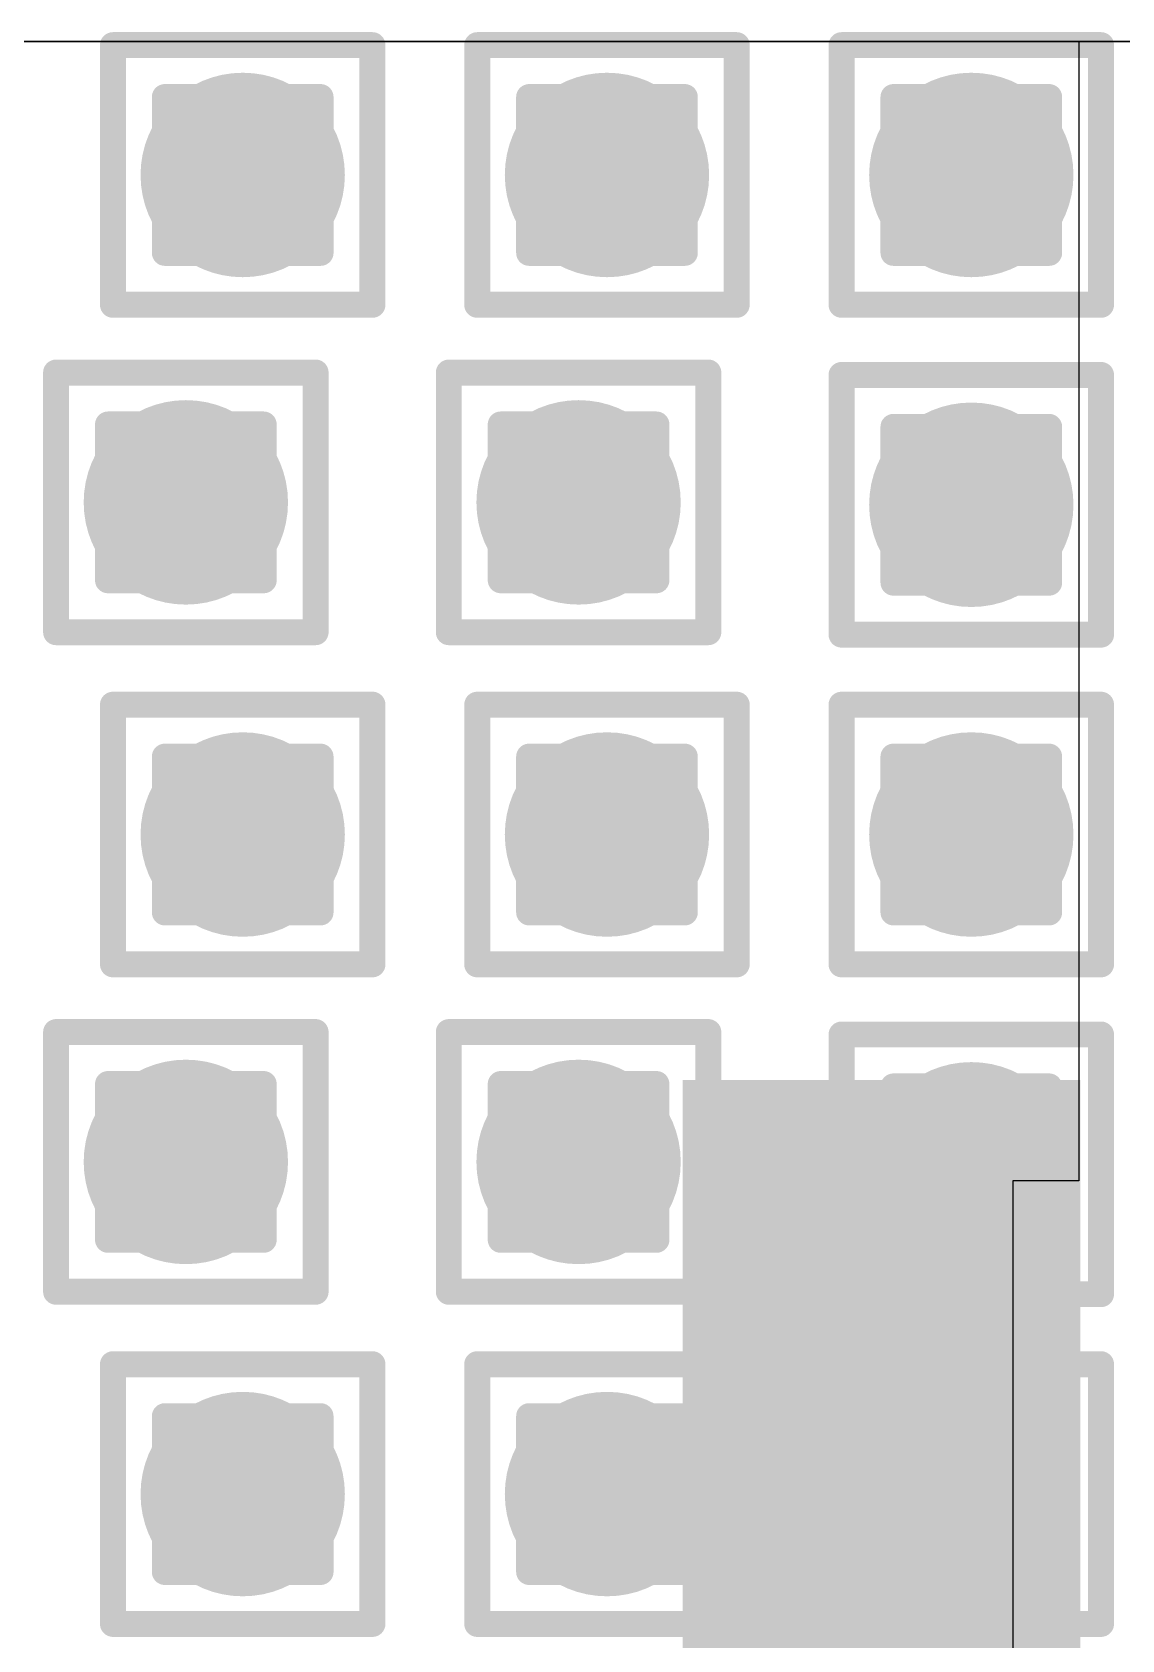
# Model space of a CAD drawing. Header units: inches. Extents: x -12 to 5357, y -8 to 5291.
# Drawn here: x 40.706 to 42.84, y 35.183 to 38.329 of the extents above; entities that cross this region are included whole.
import ezdxf

# ---------------------------------------------------------------- set-up
doc = ezdxf.new("R2010")
doc.units = ezdxf.units.IN
for name, color, linetype in [('Bottom Layer', 5, 'Continuous'), ('Drill Drawing', 1, 'Continuous'), ('Ground', 16, 'Continuous'), ('Multi-Layer', 9, 'Continuous'), ('Power', 76, 'Continuous'), ('Top Layer', 1, 'Continuous'), ('Via Holes', 16, 'Continuous')]:
    doc.layers.add(name, color=color, linetype=linetype)

msp = doc.modelspace()

# ---------------------------------------------------------------- hatches: boundary and pattern name
at = {"layer": 'Bottom Layer'}
h = msp.add_hatch(color=5, dxfattribs=at)
edge = h.paths.add_edge_path()
edge.add_arc((41.1187, 38.0492), 0.2, 0, 360)
h = msp.add_hatch(color=5, dxfattribs=at)
edge = h.paths.add_edge_path()
edge.add_arc((41.8318, 38.0492), 0.2, 0, 360)
h = msp.add_hatch(color=5, dxfattribs=at)
edge = h.paths.add_edge_path()
edge.add_arc((42.545, 38.0492), 0.2, 0, 360)
h = msp.add_hatch(color=5, dxfattribs=at)
edge = h.paths.add_edge_path()
edge.add_arc((41.0074, 37.4087), 0.2, 0, 360)
h = msp.add_hatch(color=5, dxfattribs=at)
edge = h.paths.add_edge_path()
edge.add_arc((41.7762, 37.4087), 0.2, 0, 360)
h = msp.add_hatch(color=5, dxfattribs=at)
edge = h.paths.add_edge_path()
edge.add_arc((42.545, 37.404), 0.2, 0, 360)
h = msp.add_hatch(color=5, dxfattribs=at)
edge = h.paths.add_edge_path()
edge.add_arc((41.1187, 36.7589), 0.2, 0, 360)
h = msp.add_hatch(color=5, dxfattribs=at)
edge = h.paths.add_edge_path()
edge.add_arc((41.8318, 36.7589), 0.2, 0, 360)
h = msp.add_hatch(color=5, dxfattribs=at)
edge = h.paths.add_edge_path()
edge.add_arc((42.545, 36.7589), 0.2, 0, 360)
h = msp.add_hatch(color=5, dxfattribs=at)
edge = h.paths.add_edge_path()
edge.add_arc((41.0074, 36.1184), 0.2, 0, 360)
h = msp.add_hatch(color=5, dxfattribs=at)
edge = h.paths.add_edge_path()
edge.add_arc((41.7762, 36.1184), 0.2, 0, 360)
h = msp.add_hatch(color=5, dxfattribs=at)
edge = h.paths.add_edge_path()
edge.add_arc((42.545, 36.1137), 0.2, 0, 360)
h = msp.add_hatch(color=5, dxfattribs=at)
edge = h.paths.add_edge_path()
edge.add_arc((41.1187, 35.4686), 0.2, 0, 360)
h = msp.add_hatch(color=5, dxfattribs=at)
edge = h.paths.add_edge_path()
edge.add_arc((41.8318, 35.4686), 0.2, 0, 360)
h = msp.add_hatch(color=5, dxfattribs=at)
edge = h.paths.add_edge_path()
edge.add_arc((42.545, 35.4686), 0.2, 0, 360)
at = {"layer": 'Ground'}
h = msp.add_hatch(color=16, dxfattribs=at)
edge = h.paths.add_edge_path()
edge.add_arc((41.1187, 38.0492), 0.2, 0, 360)
h = msp.add_hatch(color=16, dxfattribs=at)
edge = h.paths.add_edge_path()
edge.add_arc((41.8318, 38.0492), 0.2, 0, 360)
h = msp.add_hatch(color=16, dxfattribs=at)
edge = h.paths.add_edge_path()
edge.add_arc((42.545, 38.0492), 0.2, 0, 360)
h = msp.add_hatch(color=16, dxfattribs=at)
edge = h.paths.add_edge_path()
edge.add_arc((41.0074, 37.4087), 0.2, 0, 360)
h = msp.add_hatch(color=16, dxfattribs=at)
edge = h.paths.add_edge_path()
edge.add_arc((41.7762, 37.4087), 0.2, 0, 360)
h = msp.add_hatch(color=16, dxfattribs=at)
edge = h.paths.add_edge_path()
edge.add_arc((42.545, 37.404), 0.2, 0, 360)
h = msp.add_hatch(color=16, dxfattribs=at)
edge = h.paths.add_edge_path()
edge.add_arc((41.1187, 36.7589), 0.2, 0, 360)
h = msp.add_hatch(color=16, dxfattribs=at)
edge = h.paths.add_edge_path()
edge.add_arc((41.8318, 36.7589), 0.2, 0, 360)
h = msp.add_hatch(color=16, dxfattribs=at)
edge = h.paths.add_edge_path()
edge.add_arc((42.545, 36.7589), 0.2, 0, 360)
h = msp.add_hatch(color=16, dxfattribs=at)
edge = h.paths.add_edge_path()
edge.add_arc((41.0074, 36.1184), 0.2, 0, 360)
h = msp.add_hatch(color=16, dxfattribs=at)
edge = h.paths.add_edge_path()
edge.add_arc((41.7762, 36.1184), 0.2, 0, 360)
h = msp.add_hatch(color=16, dxfattribs=at)
edge = h.paths.add_edge_path()
edge.add_arc((42.545, 36.1137), 0.2, 0, 360)
h = msp.add_hatch(color=16, dxfattribs=at)
edge = h.paths.add_edge_path()
edge.add_arc((41.1187, 35.4686), 0.2, 0, 360)
h = msp.add_hatch(color=16, dxfattribs=at)
edge = h.paths.add_edge_path()
edge.add_arc((41.8318, 35.4686), 0.2, 0, 360)
h = msp.add_hatch(color=16, dxfattribs=at)
edge = h.paths.add_edge_path()
edge.add_arc((42.545, 35.4686), 0.2, 0, 360)
at = {"layer": 'Power'}
h = msp.add_hatch(color=76, dxfattribs=at)
edge = h.paths.add_edge_path()
edge.add_arc((41.1187, 38.0492), 0.2, 0, 360)
h = msp.add_hatch(color=76, dxfattribs=at)
edge = h.paths.add_edge_path()
edge.add_arc((41.8318, 38.0492), 0.2, 0, 360)
h = msp.add_hatch(color=76, dxfattribs=at)
edge = h.paths.add_edge_path()
edge.add_arc((42.545, 38.0492), 0.2, 0, 360)
h = msp.add_hatch(color=76, dxfattribs=at)
edge = h.paths.add_edge_path()
edge.add_arc((41.0074, 37.4087), 0.2, 0, 360)
h = msp.add_hatch(color=76, dxfattribs=at)
edge = h.paths.add_edge_path()
edge.add_arc((41.7762, 37.4087), 0.2, 0, 360)
h = msp.add_hatch(color=76, dxfattribs=at)
edge = h.paths.add_edge_path()
edge.add_arc((42.545, 37.404), 0.2, 0, 360)
h = msp.add_hatch(color=76, dxfattribs=at)
edge = h.paths.add_edge_path()
edge.add_arc((41.1187, 36.7589), 0.2, 0, 360)
h = msp.add_hatch(color=76, dxfattribs=at)
edge = h.paths.add_edge_path()
edge.add_arc((41.8318, 36.7589), 0.2, 0, 360)
h = msp.add_hatch(color=76, dxfattribs=at)
edge = h.paths.add_edge_path()
edge.add_arc((42.545, 36.7589), 0.2, 0, 360)
h = msp.add_hatch(color=76, dxfattribs=at)
edge = h.paths.add_edge_path()
edge.add_arc((41.0074, 36.1184), 0.2, 0, 360)
h = msp.add_hatch(color=76, dxfattribs=at)
edge = h.paths.add_edge_path()
edge.add_arc((41.7762, 36.1184), 0.2, 0, 360)
h = msp.add_hatch(color=76, dxfattribs=at)
edge = h.paths.add_edge_path()
edge.add_arc((42.545, 36.1137), 0.2, 0, 360)
h = msp.add_hatch(color=76, dxfattribs=at)
edge = h.paths.add_edge_path()
edge.add_arc((41.1187, 35.4686), 0.2, 0, 360)
h = msp.add_hatch(color=76, dxfattribs=at)
edge = h.paths.add_edge_path()
edge.add_arc((41.8318, 35.4686), 0.2, 0, 360)
h = msp.add_hatch(color=76, dxfattribs=at)
edge = h.paths.add_edge_path()
edge.add_arc((42.545, 35.4686), 0.2, 0, 360)
at = {"layer": 'Top Layer'}
h = msp.add_hatch(color=1, dxfattribs=at)
edge = h.paths.add_edge_path()
edge.add_arc((41.1187, 38.0492), 0.2, 0, 360)
h = msp.add_hatch(color=1, dxfattribs=at)
edge = h.paths.add_edge_path()
edge.add_arc((41.8318, 38.0492), 0.2, 0, 360)
h = msp.add_hatch(color=1, dxfattribs=at)
edge = h.paths.add_edge_path()
edge.add_arc((42.545, 38.0492), 0.2, 0, 360)
h = msp.add_hatch(color=1, dxfattribs=at)
edge = h.paths.add_edge_path()
edge.add_arc((41.0074, 37.4087), 0.2, 0, 360)
h = msp.add_hatch(color=1, dxfattribs=at)
edge = h.paths.add_edge_path()
edge.add_arc((41.7762, 37.4087), 0.2, 0, 360)
h = msp.add_hatch(color=1, dxfattribs=at)
edge = h.paths.add_edge_path()
edge.add_arc((42.545, 37.404), 0.2, 0, 360)
h = msp.add_hatch(color=1, dxfattribs=at)
edge = h.paths.add_edge_path()
edge.add_arc((41.1187, 36.7589), 0.2, 0, 360)
h = msp.add_hatch(color=1, dxfattribs=at)
edge = h.paths.add_edge_path()
edge.add_arc((41.8318, 36.7589), 0.2, 0, 360)
h = msp.add_hatch(color=1, dxfattribs=at)
edge = h.paths.add_edge_path()
edge.add_arc((42.545, 36.7589), 0.2, 0, 360)
h = msp.add_hatch(color=1, dxfattribs=at)
edge = h.paths.add_edge_path()
edge.add_arc((41.0074, 36.1184), 0.2, 0, 360)
h = msp.add_hatch(color=1, dxfattribs=at)
edge = h.paths.add_edge_path()
edge.add_arc((41.7762, 36.1184), 0.2, 0, 360)
h = msp.add_hatch(color=1, dxfattribs=at)
edge = h.paths.add_edge_path()
edge.add_arc((42.545, 36.1137), 0.2, 0, 360)
msp.add_hatch(color=1, dxfattribs=at).paths.add_polyline_path([(41.9798, 32.8744), (42.7584, 32.8744), (42.7584, 36.2785), (41.9798, 36.2785)])
h = msp.add_hatch(color=1, dxfattribs=at)
edge = h.paths.add_edge_path()
edge.add_arc((41.1187, 35.4686), 0.2, 0, 360)
h = msp.add_hatch(color=1, dxfattribs=at)
edge = h.paths.add_edge_path()
edge.add_arc((41.8318, 35.4686), 0.2, 0, 360)
h = msp.add_hatch(color=1, dxfattribs=at)
edge = h.paths.add_edge_path()
edge.add_arc((42.545, 35.4686), 0.2, 0, 360)
at = {"layer": 'Via Holes'}
h = msp.add_hatch(color=7, dxfattribs=at)
edge = h.paths.add_edge_path()
edge.add_arc((41.1187, 38.0492), 0.1, 0, 360)
h = msp.add_hatch(color=7, dxfattribs=at)
edge = h.paths.add_edge_path()
edge.add_arc((41.8318, 38.0492), 0.1, 0, 360)
h = msp.add_hatch(color=7, dxfattribs=at)
edge = h.paths.add_edge_path()
edge.add_arc((42.545, 38.0492), 0.1, 0, 360)
h = msp.add_hatch(color=7, dxfattribs=at)
edge = h.paths.add_edge_path()
edge.add_arc((41.0074, 37.4087), 0.1, 0, 360)
h = msp.add_hatch(color=7, dxfattribs=at)
edge = h.paths.add_edge_path()
edge.add_arc((41.7762, 37.4087), 0.1, 0, 360)
h = msp.add_hatch(color=7, dxfattribs=at)
edge = h.paths.add_edge_path()
edge.add_arc((42.545, 37.404), 0.1, 0, 360)
h = msp.add_hatch(color=7, dxfattribs=at)
edge = h.paths.add_edge_path()
edge.add_arc((41.1187, 36.7589), 0.1, 0, 360)
h = msp.add_hatch(color=7, dxfattribs=at)
edge = h.paths.add_edge_path()
edge.add_arc((41.8318, 36.7589), 0.1, 0, 360)
h = msp.add_hatch(color=7, dxfattribs=at)
edge = h.paths.add_edge_path()
edge.add_arc((42.545, 36.7589), 0.1, 0, 360)
h = msp.add_hatch(color=7, dxfattribs=at)
edge = h.paths.add_edge_path()
edge.add_arc((41.0074, 36.1184), 0.1, 0, 360)
h = msp.add_hatch(color=7, dxfattribs=at)
edge = h.paths.add_edge_path()
edge.add_arc((41.7762, 36.1184), 0.1, 0, 360)
h = msp.add_hatch(color=7, dxfattribs=at)
edge = h.paths.add_edge_path()
edge.add_arc((42.545, 36.1137), 0.1, 0, 360)
h = msp.add_hatch(color=7, dxfattribs=at)
edge = h.paths.add_edge_path()
edge.add_arc((41.1187, 35.4686), 0.1, 0, 360)
h = msp.add_hatch(color=7, dxfattribs=at)
edge = h.paths.add_edge_path()
edge.add_arc((41.8318, 35.4686), 0.1, 0, 360)
h = msp.add_hatch(color=7, dxfattribs=at)
edge = h.paths.add_edge_path()
edge.add_arc((42.545, 35.4686), 0.1, 0, 360)

# ---------------------------------------------------------------- linework, layer by layer
at = {"layer": 'Bottom Layer'}
msp.add_line((40.386, 38.3106), (45.6117, 38.3106), dxfattribs=at)
at = {"layer": 'Drill Drawing'}
for points in [[(40.8647, 38.3032, 0.0508, 0.0508, 0), (41.3727, 38.3032, 0.0508, 0.0508, 0)], [(40.8647, 37.7952, 0.0508, 0.0508, 0), (40.8647, 38.3032, 0.0508, 0.0508, 0)], [(41.3727, 37.7952, 0.0508, 0.0508, 0), (41.3727, 38.3032, 0.0508, 0.0508, 0)], [(41.5778, 38.3032, 0.0508, 0.0508, 0), (42.0858, 38.3032, 0.0508, 0.0508, 0)], [(41.5778, 37.7952, 0.0508, 0.0508, 0), (41.5778, 38.3032, 0.0508, 0.0508, 0)], [(42.0858, 37.7952, 0.0508, 0.0508, 0), (42.0858, 38.3032, 0.0508, 0.0508, 0)], [(42.291, 38.3032, 0.0508, 0.0508, 0), (42.799, 38.3032, 0.0508, 0.0508, 0)], [(42.291, 37.7952, 0.0508, 0.0508, 0), (42.291, 38.3032, 0.0508, 0.0508, 0)], [(42.799, 37.7952, 0.0508, 0.0508, 0), (42.799, 38.3032, 0.0508, 0.0508, 0)], [(40.9663, 38.2016, 0.0508, 0.0508, 0), (41.2711, 38.2016, 0.0508, 0.0508, 0)], [(40.9663, 37.8968, 0.0508, 0.0508, 0), (40.9663, 38.2016, 0.0508, 0.0508, 0)], [(41.2711, 37.8968, 0.0508, 0.0508, 0), (41.2711, 38.2016, 0.0508, 0.0508, 0)], [(41.6794, 38.2016, 0.0508, 0.0508, 0), (41.9842, 38.2016, 0.0508, 0.0508, 0)], [(41.6794, 37.8968, 0.0508, 0.0508, 0), (41.6794, 38.2016, 0.0508, 0.0508, 0)], [(41.9842, 37.8968, 0.0508, 0.0508, 0), (41.9842, 38.2016, 0.0508, 0.0508, 0)], [(42.3926, 38.2016, 0.0508, 0.0508, 0), (42.6974, 38.2016, 0.0508, 0.0508, 0)], [(42.3926, 37.8968, 0.0508, 0.0508, 0), (42.3926, 38.2016, 0.0508, 0.0508, 0)], [(42.6974, 37.8968, 0.0508, 0.0508, 0), (42.6974, 38.2016, 0.0508, 0.0508, 0)], [(40.9663, 37.8968, 0.0508, 0.0508, 0), (41.2711, 37.8968, 0.0508, 0.0508, 0)], [(41.6794, 37.8968, 0.0508, 0.0508, 0), (41.9842, 37.8968, 0.0508, 0.0508, 0)], [(42.3926, 37.8968, 0.0508, 0.0508, 0), (42.6974, 37.8968, 0.0508, 0.0508, 0)], [(40.8647, 37.7952, 0.0508, 0.0508, 0), (41.3727, 37.7952, 0.0508, 0.0508, 0)], [(41.5778, 37.7952, 0.0508, 0.0508, 0), (42.0858, 37.7952, 0.0508, 0.0508, 0)], [(42.291, 37.7952, 0.0508, 0.0508, 0), (42.799, 37.7952, 0.0508, 0.0508, 0)], [(40.7534, 37.6627, 0.0508, 0.0508, 0), (41.2614, 37.6627, 0.0508, 0.0508, 0)], [(40.7534, 37.1547, 0.0508, 0.0508, 0), (40.7534, 37.6627, 0.0508, 0.0508, 0)], [(41.2614, 37.1547, 0.0508, 0.0508, 0), (41.2614, 37.6627, 0.0508, 0.0508, 0)], [(41.5222, 37.6627, 0.0508, 0.0508, 0), (42.0302, 37.6627, 0.0508, 0.0508, 0)], [(41.5222, 37.1547, 0.0508, 0.0508, 0), (41.5222, 37.6627, 0.0508, 0.0508, 0)], [(42.0302, 37.1547, 0.0508, 0.0508, 0), (42.0302, 37.6627, 0.0508, 0.0508, 0)], [(42.291, 37.658, 0.0508, 0.0508, 0), (42.799, 37.658, 0.0508, 0.0508, 0)], [(42.291, 37.15, 0.0508, 0.0508, 0), (42.291, 37.658, 0.0508, 0.0508, 0)], [(42.799, 37.15, 0.0508, 0.0508, 0), (42.799, 37.658, 0.0508, 0.0508, 0)], [(40.855, 37.5611, 0.0508, 0.0508, 0), (41.1598, 37.5611, 0.0508, 0.0508, 0)], [(40.855, 37.2563, 0.0508, 0.0508, 0), (40.855, 37.5611, 0.0508, 0.0508, 0)], [(41.1598, 37.2563, 0.0508, 0.0508, 0), (41.1598, 37.5611, 0.0508, 0.0508, 0)], [(41.6238, 37.5611, 0.0508, 0.0508, 0), (41.9286, 37.5611, 0.0508, 0.0508, 0)], [(41.6238, 37.2563, 0.0508, 0.0508, 0), (41.6238, 37.5611, 0.0508, 0.0508, 0)], [(41.9286, 37.2563, 0.0508, 0.0508, 0), (41.9286, 37.5611, 0.0508, 0.0508, 0)], [(42.3926, 37.5564, 0.0508, 0.0508, 0), (42.6974, 37.5564, 0.0508, 0.0508, 0)], [(42.3926, 37.2516, 0.0508, 0.0508, 0), (42.3926, 37.5564, 0.0508, 0.0508, 0)], [(42.6974, 37.2516, 0.0508, 0.0508, 0), (42.6974, 37.5564, 0.0508, 0.0508, 0)], [(40.855, 37.2563, 0.0508, 0.0508, 0), (41.1598, 37.2563, 0.0508, 0.0508, 0)], [(41.6238, 37.2563, 0.0508, 0.0508, 0), (41.9286, 37.2563, 0.0508, 0.0508, 0)], [(42.3926, 37.2516, 0.0508, 0.0508, 0), (42.6974, 37.2516, 0.0508, 0.0508, 0)], [(40.7534, 37.1547, 0.0508, 0.0508, 0), (41.2614, 37.1547, 0.0508, 0.0508, 0)], [(41.5222, 37.1547, 0.0508, 0.0508, 0), (42.0302, 37.1547, 0.0508, 0.0508, 0)], [(42.291, 37.15, 0.0508, 0.0508, 0), (42.799, 37.15, 0.0508, 0.0508, 0)], [(40.8647, 37.0129, 0.0508, 0.0508, 0), (41.3727, 37.0129, 0.0508, 0.0508, 0)], [(40.8647, 36.5049, 0.0508, 0.0508, 0), (40.8647, 37.0129, 0.0508, 0.0508, 0)], [(41.3727, 36.5049, 0.0508, 0.0508, 0), (41.3727, 37.0129, 0.0508, 0.0508, 0)], [(41.5778, 37.0129, 0.0508, 0.0508, 0), (42.0858, 37.0129, 0.0508, 0.0508, 0)], [(41.5778, 36.5049, 0.0508, 0.0508, 0), (41.5778, 37.0129, 0.0508, 0.0508, 0)], [(42.0858, 36.5049, 0.0508, 0.0508, 0), (42.0858, 37.0129, 0.0508, 0.0508, 0)], [(42.291, 37.0129, 0.0508, 0.0508, 0), (42.799, 37.0129, 0.0508, 0.0508, 0)], [(42.291, 36.5049, 0.0508, 0.0508, 0), (42.291, 37.0129, 0.0508, 0.0508, 0)], [(42.799, 36.5049, 0.0508, 0.0508, 0), (42.799, 37.0129, 0.0508, 0.0508, 0)], [(40.9663, 36.9113, 0.0508, 0.0508, 0), (41.2711, 36.9113, 0.0508, 0.0508, 0)], [(40.9663, 36.6065, 0.0508, 0.0508, 0), (40.9663, 36.9113, 0.0508, 0.0508, 0)], [(41.2711, 36.6065, 0.0508, 0.0508, 0), (41.2711, 36.9113, 0.0508, 0.0508, 0)], [(41.6794, 36.9113, 0.0508, 0.0508, 0), (41.9842, 36.9113, 0.0508, 0.0508, 0)], [(41.6794, 36.6065, 0.0508, 0.0508, 0), (41.6794, 36.9113, 0.0508, 0.0508, 0)], [(41.9842, 36.6065, 0.0508, 0.0508, 0), (41.9842, 36.9113, 0.0508, 0.0508, 0)], [(42.3926, 36.9113, 0.0508, 0.0508, 0), (42.6974, 36.9113, 0.0508, 0.0508, 0)], [(42.3926, 36.6065, 0.0508, 0.0508, 0), (42.3926, 36.9113, 0.0508, 0.0508, 0)], [(42.6974, 36.6065, 0.0508, 0.0508, 0), (42.6974, 36.9113, 0.0508, 0.0508, 0)], [(40.9663, 36.6065, 0.0508, 0.0508, 0), (41.2711, 36.6065, 0.0508, 0.0508, 0)], [(41.6794, 36.6065, 0.0508, 0.0508, 0), (41.9842, 36.6065, 0.0508, 0.0508, 0)], [(42.3926, 36.6065, 0.0508, 0.0508, 0), (42.6974, 36.6065, 0.0508, 0.0508, 0)], [(40.8647, 36.5049, 0.0508, 0.0508, 0), (41.3727, 36.5049, 0.0508, 0.0508, 0)], [(41.5778, 36.5049, 0.0508, 0.0508, 0), (42.0858, 36.5049, 0.0508, 0.0508, 0)], [(42.291, 36.5049, 0.0508, 0.0508, 0), (42.799, 36.5049, 0.0508, 0.0508, 0)], [(40.7534, 36.3724, 0.0508, 0.0508, 0), (41.2614, 36.3724, 0.0508, 0.0508, 0)], [(40.7534, 35.8644, 0.0508, 0.0508, 0), (40.7534, 36.3724, 0.0508, 0.0508, 0)], [(41.2614, 35.8644, 0.0508, 0.0508, 0), (41.2614, 36.3724, 0.0508, 0.0508, 0)], [(41.5222, 36.3724, 0.0508, 0.0508, 0), (42.0302, 36.3724, 0.0508, 0.0508, 0)], [(41.5222, 35.8644, 0.0508, 0.0508, 0), (41.5222, 36.3724, 0.0508, 0.0508, 0)], [(42.0302, 35.8644, 0.0508, 0.0508, 0), (42.0302, 36.3724, 0.0508, 0.0508, 0)], [(42.291, 36.3677, 0.0508, 0.0508, 0), (42.799, 36.3677, 0.0508, 0.0508, 0)], [(42.291, 35.8597, 0.0508, 0.0508, 0), (42.291, 36.3677, 0.0508, 0.0508, 0)], [(42.799, 35.8597, 0.0508, 0.0508, 0), (42.799, 36.3677, 0.0508, 0.0508, 0)], [(40.855, 36.2708, 0.0508, 0.0508, 0), (41.1598, 36.2708, 0.0508, 0.0508, 0)], [(40.855, 35.966, 0.0508, 0.0508, 0), (40.855, 36.2708, 0.0508, 0.0508, 0)], [(41.1598, 35.966, 0.0508, 0.0508, 0), (41.1598, 36.2708, 0.0508, 0.0508, 0)], [(41.6238, 36.2708, 0.0508, 0.0508, 0), (41.9286, 36.2708, 0.0508, 0.0508, 0)], [(41.6238, 35.966, 0.0508, 0.0508, 0), (41.6238, 36.2708, 0.0508, 0.0508, 0)], [(41.9286, 35.966, 0.0508, 0.0508, 0), (41.9286, 36.2708, 0.0508, 0.0508, 0)], [(42.3926, 36.2661, 0.0508, 0.0508, 0), (42.6974, 36.2661, 0.0508, 0.0508, 0)], [(42.3926, 35.9613, 0.0508, 0.0508, 0), (42.3926, 36.2661, 0.0508, 0.0508, 0)], [(42.6974, 35.9613, 0.0508, 0.0508, 0), (42.6974, 36.2661, 0.0508, 0.0508, 0)], [(40.855, 35.966, 0.0508, 0.0508, 0), (41.1598, 35.966, 0.0508, 0.0508, 0)], [(41.6238, 35.966, 0.0508, 0.0508, 0), (41.9286, 35.966, 0.0508, 0.0508, 0)], [(42.3926, 35.9613, 0.0508, 0.0508, 0), (42.6974, 35.9613, 0.0508, 0.0508, 0)], [(40.7534, 35.8644, 0.0508, 0.0508, 0), (41.2614, 35.8644, 0.0508, 0.0508, 0)], [(41.5222, 35.8644, 0.0508, 0.0508, 0), (42.0302, 35.8644, 0.0508, 0.0508, 0)], [(42.291, 35.8597, 0.0508, 0.0508, 0), (42.799, 35.8597, 0.0508, 0.0508, 0)], [(40.8647, 35.7226, 0.0508, 0.0508, 0), (41.3727, 35.7226, 0.0508, 0.0508, 0)], [(40.8647, 35.2146, 0.0508, 0.0508, 0), (40.8647, 35.7226, 0.0508, 0.0508, 0)], [(41.3727, 35.2146, 0.0508, 0.0508, 0), (41.3727, 35.7226, 0.0508, 0.0508, 0)], [(41.5778, 35.7226, 0.0508, 0.0508, 0), (42.0858, 35.7226, 0.0508, 0.0508, 0)], [(41.5778, 35.2146, 0.0508, 0.0508, 0), (41.5778, 35.7226, 0.0508, 0.0508, 0)], [(42.0858, 35.2146, 0.0508, 0.0508, 0), (42.0858, 35.7226, 0.0508, 0.0508, 0)], [(42.291, 35.7226, 0.0508, 0.0508, 0), (42.799, 35.7226, 0.0508, 0.0508, 0)], [(42.291, 35.2146, 0.0508, 0.0508, 0), (42.291, 35.7226, 0.0508, 0.0508, 0)], [(42.799, 35.2146, 0.0508, 0.0508, 0), (42.799, 35.7226, 0.0508, 0.0508, 0)], [(40.9663, 35.621, 0.0508, 0.0508, 0), (41.2711, 35.621, 0.0508, 0.0508, 0)], [(40.9663, 35.3162, 0.0508, 0.0508, 0), (40.9663, 35.621, 0.0508, 0.0508, 0)], [(41.2711, 35.3162, 0.0508, 0.0508, 0), (41.2711, 35.621, 0.0508, 0.0508, 0)], [(41.6794, 35.621, 0.0508, 0.0508, 0), (41.9842, 35.621, 0.0508, 0.0508, 0)], [(41.6794, 35.3162, 0.0508, 0.0508, 0), (41.6794, 35.621, 0.0508, 0.0508, 0)], [(41.9842, 35.3162, 0.0508, 0.0508, 0), (41.9842, 35.621, 0.0508, 0.0508, 0)], [(42.3926, 35.621, 0.0508, 0.0508, 0), (42.6974, 35.621, 0.0508, 0.0508, 0)], [(42.3926, 35.3162, 0.0508, 0.0508, 0), (42.3926, 35.621, 0.0508, 0.0508, 0)], [(42.6974, 35.3162, 0.0508, 0.0508, 0), (42.6974, 35.621, 0.0508, 0.0508, 0)], [(40.9663, 35.3162, 0.0508, 0.0508, 0), (41.2711, 35.3162, 0.0508, 0.0508, 0)], [(41.6794, 35.3162, 0.0508, 0.0508, 0), (41.9842, 35.3162, 0.0508, 0.0508, 0)], [(42.3926, 35.3162, 0.0508, 0.0508, 0), (42.6974, 35.3162, 0.0508, 0.0508, 0)], [(40.8647, 35.2146, 0.0508, 0.0508, 0), (41.3727, 35.2146, 0.0508, 0.0508, 0)], [(41.5778, 35.2146, 0.0508, 0.0508, 0), (42.0858, 35.2146, 0.0508, 0.0508, 0)], [(42.291, 35.2146, 0.0508, 0.0508, 0), (42.799, 35.2146, 0.0508, 0.0508, 0)]]:
    msp.add_lwpolyline(points, format="xyseb", dxfattribs=at)
for points in [[(40.852, 38.3032, 0.0254, 0.0254, 1), (40.8774, 38.3032, 0.0254, 0.0254, 1)], [(40.852, 38.3032, 0.0254, 0.0254, 1), (40.8774, 38.3032, 0.0254, 0.0254, 1)], [(41.36, 38.3032, 0.0254, 0.0254, 1), (41.3854, 38.3032, 0.0254, 0.0254, 1)], [(41.36, 38.3032, 0.0254, 0.0254, 1), (41.3854, 38.3032, 0.0254, 0.0254, 1)], [(41.5651, 38.3032, 0.0254, 0.0254, 1), (41.5905, 38.3032, 0.0254, 0.0254, 1)], [(41.5651, 38.3032, 0.0254, 0.0254, 1), (41.5905, 38.3032, 0.0254, 0.0254, 1)], [(42.0731, 38.3032, 0.0254, 0.0254, 1), (42.0985, 38.3032, 0.0254, 0.0254, 1)], [(42.0731, 38.3032, 0.0254, 0.0254, 1), (42.0985, 38.3032, 0.0254, 0.0254, 1)], [(42.2783, 38.3032, 0.0254, 0.0254, 1), (42.3037, 38.3032, 0.0254, 0.0254, 1)], [(42.2783, 38.3032, 0.0254, 0.0254, 1), (42.3037, 38.3032, 0.0254, 0.0254, 1)], [(42.7863, 38.3032, 0.0254, 0.0254, 1), (42.8117, 38.3032, 0.0254, 0.0254, 1)], [(42.7863, 38.3032, 0.0254, 0.0254, 1), (42.8117, 38.3032, 0.0254, 0.0254, 1)], [(40.9536, 38.2016, 0.0254, 0.0254, 1), (40.979, 38.2016, 0.0254, 0.0254, 1)], [(40.9536, 38.2016, 0.0254, 0.0254, 1), (40.979, 38.2016, 0.0254, 0.0254, 1)], [(41.2584, 38.2016, 0.0254, 0.0254, 1), (41.2838, 38.2016, 0.0254, 0.0254, 1)], [(41.2584, 38.2016, 0.0254, 0.0254, 1), (41.2838, 38.2016, 0.0254, 0.0254, 1)], [(41.6667, 38.2016, 0.0254, 0.0254, 1), (41.6921, 38.2016, 0.0254, 0.0254, 1)], [(41.6667, 38.2016, 0.0254, 0.0254, 1), (41.6921, 38.2016, 0.0254, 0.0254, 1)], [(41.9715, 38.2016, 0.0254, 0.0254, 1), (41.9969, 38.2016, 0.0254, 0.0254, 1)], [(41.9715, 38.2016, 0.0254, 0.0254, 1), (41.9969, 38.2016, 0.0254, 0.0254, 1)], [(42.3799, 38.2016, 0.0254, 0.0254, 1), (42.4053, 38.2016, 0.0254, 0.0254, 1)], [(42.3799, 38.2016, 0.0254, 0.0254, 1), (42.4053, 38.2016, 0.0254, 0.0254, 1)], [(42.6847, 38.2016, 0.0254, 0.0254, 1), (42.7101, 38.2016, 0.0254, 0.0254, 1)], [(42.6847, 38.2016, 0.0254, 0.0254, 1), (42.7101, 38.2016, 0.0254, 0.0254, 1)], [(40.9536, 37.8968, 0.0254, 0.0254, 1), (40.979, 37.8968, 0.0254, 0.0254, 1)], [(40.9536, 37.8968, 0.0254, 0.0254, 1), (40.979, 37.8968, 0.0254, 0.0254, 1)], [(41.2584, 37.8968, 0.0254, 0.0254, 1), (41.2838, 37.8968, 0.0254, 0.0254, 1)], [(41.2584, 37.8968, 0.0254, 0.0254, 1), (41.2838, 37.8968, 0.0254, 0.0254, 1)], [(41.6667, 37.8968, 0.0254, 0.0254, 1), (41.6921, 37.8968, 0.0254, 0.0254, 1)], [(41.6667, 37.8968, 0.0254, 0.0254, 1), (41.6921, 37.8968, 0.0254, 0.0254, 1)], [(41.9715, 37.8968, 0.0254, 0.0254, 1), (41.9969, 37.8968, 0.0254, 0.0254, 1)], [(41.9715, 37.8968, 0.0254, 0.0254, 1), (41.9969, 37.8968, 0.0254, 0.0254, 1)], [(42.3799, 37.8968, 0.0254, 0.0254, 1), (42.4053, 37.8968, 0.0254, 0.0254, 1)], [(42.3799, 37.8968, 0.0254, 0.0254, 1), (42.4053, 37.8968, 0.0254, 0.0254, 1)], [(42.6847, 37.8968, 0.0254, 0.0254, 1), (42.7101, 37.8968, 0.0254, 0.0254, 1)], [(42.6847, 37.8968, 0.0254, 0.0254, 1), (42.7101, 37.8968, 0.0254, 0.0254, 1)], [(40.852, 37.7952, 0.0254, 0.0254, 1), (40.8774, 37.7952, 0.0254, 0.0254, 1)], [(40.852, 37.7952, 0.0254, 0.0254, 1), (40.8774, 37.7952, 0.0254, 0.0254, 1)], [(41.36, 37.7952, 0.0254, 0.0254, 1), (41.3854, 37.7952, 0.0254, 0.0254, 1)], [(41.36, 37.7952, 0.0254, 0.0254, 1), (41.3854, 37.7952, 0.0254, 0.0254, 1)], [(41.5651, 37.7952, 0.0254, 0.0254, 1), (41.5905, 37.7952, 0.0254, 0.0254, 1)], [(41.5651, 37.7952, 0.0254, 0.0254, 1), (41.5905, 37.7952, 0.0254, 0.0254, 1)], [(42.0731, 37.7952, 0.0254, 0.0254, 1), (42.0985, 37.7952, 0.0254, 0.0254, 1)], [(42.0731, 37.7952, 0.0254, 0.0254, 1), (42.0985, 37.7952, 0.0254, 0.0254, 1)], [(42.2783, 37.7952, 0.0254, 0.0254, 1), (42.3037, 37.7952, 0.0254, 0.0254, 1)], [(42.2783, 37.7952, 0.0254, 0.0254, 1), (42.3037, 37.7952, 0.0254, 0.0254, 1)], [(42.7863, 37.7952, 0.0254, 0.0254, 1), (42.8117, 37.7952, 0.0254, 0.0254, 1)], [(42.7863, 37.7952, 0.0254, 0.0254, 1), (42.8117, 37.7952, 0.0254, 0.0254, 1)], [(40.7407, 37.6627, 0.0254, 0.0254, 1), (40.7661, 37.6627, 0.0254, 0.0254, 1)], [(40.7407, 37.6627, 0.0254, 0.0254, 1), (40.7661, 37.6627, 0.0254, 0.0254, 1)], [(41.2487, 37.6627, 0.0254, 0.0254, 1), (41.2741, 37.6627, 0.0254, 0.0254, 1)], [(41.2487, 37.6627, 0.0254, 0.0254, 1), (41.2741, 37.6627, 0.0254, 0.0254, 1)], [(41.5095, 37.6627, 0.0254, 0.0254, 1), (41.5349, 37.6627, 0.0254, 0.0254, 1)], [(41.5095, 37.6627, 0.0254, 0.0254, 1), (41.5349, 37.6627, 0.0254, 0.0254, 1)], [(42.0175, 37.6627, 0.0254, 0.0254, 1), (42.0429, 37.6627, 0.0254, 0.0254, 1)], [(42.0175, 37.6627, 0.0254, 0.0254, 1), (42.0429, 37.6627, 0.0254, 0.0254, 1)], [(42.2783, 37.658, 0.0254, 0.0254, 1), (42.3037, 37.658, 0.0254, 0.0254, 1)], [(42.2783, 37.658, 0.0254, 0.0254, 1), (42.3037, 37.658, 0.0254, 0.0254, 1)], [(42.7863, 37.658, 0.0254, 0.0254, 1), (42.8117, 37.658, 0.0254, 0.0254, 1)], [(42.7863, 37.658, 0.0254, 0.0254, 1), (42.8117, 37.658, 0.0254, 0.0254, 1)], [(40.8423, 37.5611, 0.0254, 0.0254, 1), (40.8677, 37.5611, 0.0254, 0.0254, 1)], [(40.8423, 37.5611, 0.0254, 0.0254, 1), (40.8677, 37.5611, 0.0254, 0.0254, 1)], [(41.1471, 37.5611, 0.0254, 0.0254, 1), (41.1725, 37.5611, 0.0254, 0.0254, 1)], [(41.1471, 37.5611, 0.0254, 0.0254, 1), (41.1725, 37.5611, 0.0254, 0.0254, 1)], [(41.6111, 37.5611, 0.0254, 0.0254, 1), (41.6365, 37.5611, 0.0254, 0.0254, 1)], [(41.6111, 37.5611, 0.0254, 0.0254, 1), (41.6365, 37.5611, 0.0254, 0.0254, 1)], [(41.9159, 37.5611, 0.0254, 0.0254, 1), (41.9413, 37.5611, 0.0254, 0.0254, 1)], [(41.9159, 37.5611, 0.0254, 0.0254, 1), (41.9413, 37.5611, 0.0254, 0.0254, 1)], [(42.3799, 37.5564, 0.0254, 0.0254, 1), (42.4053, 37.5564, 0.0254, 0.0254, 1)], [(42.3799, 37.5564, 0.0254, 0.0254, 1), (42.4053, 37.5564, 0.0254, 0.0254, 1)], [(42.6847, 37.5564, 0.0254, 0.0254, 1), (42.7101, 37.5564, 0.0254, 0.0254, 1)], [(42.6847, 37.5564, 0.0254, 0.0254, 1), (42.7101, 37.5564, 0.0254, 0.0254, 1)], [(40.8423, 37.2563, 0.0254, 0.0254, 1), (40.8677, 37.2563, 0.0254, 0.0254, 1)], [(40.8423, 37.2563, 0.0254, 0.0254, 1), (40.8677, 37.2563, 0.0254, 0.0254, 1)], [(41.1471, 37.2563, 0.0254, 0.0254, 1), (41.1725, 37.2563, 0.0254, 0.0254, 1)], [(41.1471, 37.2563, 0.0254, 0.0254, 1), (41.1725, 37.2563, 0.0254, 0.0254, 1)], [(41.6111, 37.2563, 0.0254, 0.0254, 1), (41.6365, 37.2563, 0.0254, 0.0254, 1)], [(41.6111, 37.2563, 0.0254, 0.0254, 1), (41.6365, 37.2563, 0.0254, 0.0254, 1)], [(41.9159, 37.2563, 0.0254, 0.0254, 1), (41.9413, 37.2563, 0.0254, 0.0254, 1)], [(41.9159, 37.2563, 0.0254, 0.0254, 1), (41.9413, 37.2563, 0.0254, 0.0254, 1)], [(42.3799, 37.2516, 0.0254, 0.0254, 1), (42.4053, 37.2516, 0.0254, 0.0254, 1)], [(42.3799, 37.2516, 0.0254, 0.0254, 1), (42.4053, 37.2516, 0.0254, 0.0254, 1)], [(42.6847, 37.2516, 0.0254, 0.0254, 1), (42.7101, 37.2516, 0.0254, 0.0254, 1)], [(42.6847, 37.2516, 0.0254, 0.0254, 1), (42.7101, 37.2516, 0.0254, 0.0254, 1)], [(40.7407, 37.1547, 0.0254, 0.0254, 1), (40.7661, 37.1547, 0.0254, 0.0254, 1)], [(40.7407, 37.1547, 0.0254, 0.0254, 1), (40.7661, 37.1547, 0.0254, 0.0254, 1)], [(41.2487, 37.1547, 0.0254, 0.0254, 1), (41.2741, 37.1547, 0.0254, 0.0254, 1)], [(41.2487, 37.1547, 0.0254, 0.0254, 1), (41.2741, 37.1547, 0.0254, 0.0254, 1)], [(41.5095, 37.1547, 0.0254, 0.0254, 1), (41.5349, 37.1547, 0.0254, 0.0254, 1)], [(41.5095, 37.1547, 0.0254, 0.0254, 1), (41.5349, 37.1547, 0.0254, 0.0254, 1)], [(42.0175, 37.1547, 0.0254, 0.0254, 1), (42.0429, 37.1547, 0.0254, 0.0254, 1)], [(42.0175, 37.1547, 0.0254, 0.0254, 1), (42.0429, 37.1547, 0.0254, 0.0254, 1)], [(42.2783, 37.15, 0.0254, 0.0254, 1), (42.3037, 37.15, 0.0254, 0.0254, 1)], [(42.2783, 37.15, 0.0254, 0.0254, 1), (42.3037, 37.15, 0.0254, 0.0254, 1)], [(42.7863, 37.15, 0.0254, 0.0254, 1), (42.8117, 37.15, 0.0254, 0.0254, 1)], [(42.7863, 37.15, 0.0254, 0.0254, 1), (42.8117, 37.15, 0.0254, 0.0254, 1)], [(40.852, 37.0129, 0.0254, 0.0254, 1), (40.8774, 37.0129, 0.0254, 0.0254, 1)], [(40.852, 37.0129, 0.0254, 0.0254, 1), (40.8774, 37.0129, 0.0254, 0.0254, 1)], [(41.36, 37.0129, 0.0254, 0.0254, 1), (41.3854, 37.0129, 0.0254, 0.0254, 1)], [(41.36, 37.0129, 0.0254, 0.0254, 1), (41.3854, 37.0129, 0.0254, 0.0254, 1)], [(41.5651, 37.0129, 0.0254, 0.0254, 1), (41.5905, 37.0129, 0.0254, 0.0254, 1)], [(41.5651, 37.0129, 0.0254, 0.0254, 1), (41.5905, 37.0129, 0.0254, 0.0254, 1)], [(42.0731, 37.0129, 0.0254, 0.0254, 1), (42.0985, 37.0129, 0.0254, 0.0254, 1)], [(42.0731, 37.0129, 0.0254, 0.0254, 1), (42.0985, 37.0129, 0.0254, 0.0254, 1)], [(42.2783, 37.0129, 0.0254, 0.0254, 1), (42.3037, 37.0129, 0.0254, 0.0254, 1)], [(42.2783, 37.0129, 0.0254, 0.0254, 1), (42.3037, 37.0129, 0.0254, 0.0254, 1)], [(42.7863, 37.0129, 0.0254, 0.0254, 1), (42.8117, 37.0129, 0.0254, 0.0254, 1)], [(42.7863, 37.0129, 0.0254, 0.0254, 1), (42.8117, 37.0129, 0.0254, 0.0254, 1)], [(40.9536, 36.9113, 0.0254, 0.0254, 1), (40.979, 36.9113, 0.0254, 0.0254, 1)], [(40.9536, 36.9113, 0.0254, 0.0254, 1), (40.979, 36.9113, 0.0254, 0.0254, 1)], [(41.2584, 36.9113, 0.0254, 0.0254, 1), (41.2838, 36.9113, 0.0254, 0.0254, 1)], [(41.2584, 36.9113, 0.0254, 0.0254, 1), (41.2838, 36.9113, 0.0254, 0.0254, 1)], [(41.6667, 36.9113, 0.0254, 0.0254, 1), (41.6921, 36.9113, 0.0254, 0.0254, 1)], [(41.6667, 36.9113, 0.0254, 0.0254, 1), (41.6921, 36.9113, 0.0254, 0.0254, 1)], [(41.9715, 36.9113, 0.0254, 0.0254, 1), (41.9969, 36.9113, 0.0254, 0.0254, 1)], [(41.9715, 36.9113, 0.0254, 0.0254, 1), (41.9969, 36.9113, 0.0254, 0.0254, 1)], [(42.3799, 36.9113, 0.0254, 0.0254, 1), (42.4053, 36.9113, 0.0254, 0.0254, 1)], [(42.3799, 36.9113, 0.0254, 0.0254, 1), (42.4053, 36.9113, 0.0254, 0.0254, 1)], [(42.6847, 36.9113, 0.0254, 0.0254, 1), (42.7101, 36.9113, 0.0254, 0.0254, 1)], [(42.6847, 36.9113, 0.0254, 0.0254, 1), (42.7101, 36.9113, 0.0254, 0.0254, 1)], [(40.9536, 36.6065, 0.0254, 0.0254, 1), (40.979, 36.6065, 0.0254, 0.0254, 1)], [(40.9536, 36.6065, 0.0254, 0.0254, 1), (40.979, 36.6065, 0.0254, 0.0254, 1)], [(41.2584, 36.6065, 0.0254, 0.0254, 1), (41.2838, 36.6065, 0.0254, 0.0254, 1)], [(41.2584, 36.6065, 0.0254, 0.0254, 1), (41.2838, 36.6065, 0.0254, 0.0254, 1)], [(41.6667, 36.6065, 0.0254, 0.0254, 1), (41.6921, 36.6065, 0.0254, 0.0254, 1)], [(41.6667, 36.6065, 0.0254, 0.0254, 1), (41.6921, 36.6065, 0.0254, 0.0254, 1)], [(41.9715, 36.6065, 0.0254, 0.0254, 1), (41.9969, 36.6065, 0.0254, 0.0254, 1)], [(41.9715, 36.6065, 0.0254, 0.0254, 1), (41.9969, 36.6065, 0.0254, 0.0254, 1)], [(42.3799, 36.6065, 0.0254, 0.0254, 1), (42.4053, 36.6065, 0.0254, 0.0254, 1)], [(42.3799, 36.6065, 0.0254, 0.0254, 1), (42.4053, 36.6065, 0.0254, 0.0254, 1)], [(42.6847, 36.6065, 0.0254, 0.0254, 1), (42.7101, 36.6065, 0.0254, 0.0254, 1)], [(42.6847, 36.6065, 0.0254, 0.0254, 1), (42.7101, 36.6065, 0.0254, 0.0254, 1)], [(40.852, 36.5049, 0.0254, 0.0254, 1), (40.8774, 36.5049, 0.0254, 0.0254, 1)], [(40.852, 36.5049, 0.0254, 0.0254, 1), (40.8774, 36.5049, 0.0254, 0.0254, 1)], [(41.36, 36.5049, 0.0254, 0.0254, 1), (41.3854, 36.5049, 0.0254, 0.0254, 1)], [(41.36, 36.5049, 0.0254, 0.0254, 1), (41.3854, 36.5049, 0.0254, 0.0254, 1)], [(41.5651, 36.5049, 0.0254, 0.0254, 1), (41.5905, 36.5049, 0.0254, 0.0254, 1)], [(41.5651, 36.5049, 0.0254, 0.0254, 1), (41.5905, 36.5049, 0.0254, 0.0254, 1)], [(42.0731, 36.5049, 0.0254, 0.0254, 1), (42.0985, 36.5049, 0.0254, 0.0254, 1)], [(42.0731, 36.5049, 0.0254, 0.0254, 1), (42.0985, 36.5049, 0.0254, 0.0254, 1)], [(42.2783, 36.5049, 0.0254, 0.0254, 1), (42.3037, 36.5049, 0.0254, 0.0254, 1)], [(42.2783, 36.5049, 0.0254, 0.0254, 1), (42.3037, 36.5049, 0.0254, 0.0254, 1)], [(42.7863, 36.5049, 0.0254, 0.0254, 1), (42.8117, 36.5049, 0.0254, 0.0254, 1)], [(42.7863, 36.5049, 0.0254, 0.0254, 1), (42.8117, 36.5049, 0.0254, 0.0254, 1)], [(40.7407, 36.3724, 0.0254, 0.0254, 1), (40.7661, 36.3724, 0.0254, 0.0254, 1)], [(40.7407, 36.3724, 0.0254, 0.0254, 1), (40.7661, 36.3724, 0.0254, 0.0254, 1)], [(41.2487, 36.3724, 0.0254, 0.0254, 1), (41.2741, 36.3724, 0.0254, 0.0254, 1)], [(41.2487, 36.3724, 0.0254, 0.0254, 1), (41.2741, 36.3724, 0.0254, 0.0254, 1)], [(41.5095, 36.3724, 0.0254, 0.0254, 1), (41.5349, 36.3724, 0.0254, 0.0254, 1)], [(41.5095, 36.3724, 0.0254, 0.0254, 1), (41.5349, 36.3724, 0.0254, 0.0254, 1)], [(42.0175, 36.3724, 0.0254, 0.0254, 1), (42.0429, 36.3724, 0.0254, 0.0254, 1)], [(42.0175, 36.3724, 0.0254, 0.0254, 1), (42.0429, 36.3724, 0.0254, 0.0254, 1)], [(42.2783, 36.3677, 0.0254, 0.0254, 1), (42.3037, 36.3677, 0.0254, 0.0254, 1)], [(42.2783, 36.3677, 0.0254, 0.0254, 1), (42.3037, 36.3677, 0.0254, 0.0254, 1)], [(42.7863, 36.3677, 0.0254, 0.0254, 1), (42.8117, 36.3677, 0.0254, 0.0254, 1)], [(42.7863, 36.3677, 0.0254, 0.0254, 1), (42.8117, 36.3677, 0.0254, 0.0254, 1)], [(40.8423, 36.2708, 0.0254, 0.0254, 1), (40.8677, 36.2708, 0.0254, 0.0254, 1)], [(40.8423, 36.2708, 0.0254, 0.0254, 1), (40.8677, 36.2708, 0.0254, 0.0254, 1)], [(41.1471, 36.2708, 0.0254, 0.0254, 1), (41.1725, 36.2708, 0.0254, 0.0254, 1)], [(41.1471, 36.2708, 0.0254, 0.0254, 1), (41.1725, 36.2708, 0.0254, 0.0254, 1)], [(41.6111, 36.2708, 0.0254, 0.0254, 1), (41.6365, 36.2708, 0.0254, 0.0254, 1)], [(41.6111, 36.2708, 0.0254, 0.0254, 1), (41.6365, 36.2708, 0.0254, 0.0254, 1)], [(41.9159, 36.2708, 0.0254, 0.0254, 1), (41.9413, 36.2708, 0.0254, 0.0254, 1)], [(41.9159, 36.2708, 0.0254, 0.0254, 1), (41.9413, 36.2708, 0.0254, 0.0254, 1)], [(42.3799, 36.2661, 0.0254, 0.0254, 1), (42.4053, 36.2661, 0.0254, 0.0254, 1)], [(42.3799, 36.2661, 0.0254, 0.0254, 1), (42.4053, 36.2661, 0.0254, 0.0254, 1)], [(42.6847, 36.2661, 0.0254, 0.0254, 1), (42.7101, 36.2661, 0.0254, 0.0254, 1)], [(42.6847, 36.2661, 0.0254, 0.0254, 1), (42.7101, 36.2661, 0.0254, 0.0254, 1)], [(40.8423, 35.966, 0.0254, 0.0254, 1), (40.8677, 35.966, 0.0254, 0.0254, 1)], [(40.8423, 35.966, 0.0254, 0.0254, 1), (40.8677, 35.966, 0.0254, 0.0254, 1)], [(41.1471, 35.966, 0.0254, 0.0254, 1), (41.1725, 35.966, 0.0254, 0.0254, 1)], [(41.1471, 35.966, 0.0254, 0.0254, 1), (41.1725, 35.966, 0.0254, 0.0254, 1)], [(41.6111, 35.966, 0.0254, 0.0254, 1), (41.6365, 35.966, 0.0254, 0.0254, 1)], [(41.6111, 35.966, 0.0254, 0.0254, 1), (41.6365, 35.966, 0.0254, 0.0254, 1)], [(41.9159, 35.966, 0.0254, 0.0254, 1), (41.9413, 35.966, 0.0254, 0.0254, 1)], [(41.9159, 35.966, 0.0254, 0.0254, 1), (41.9413, 35.966, 0.0254, 0.0254, 1)], [(42.3799, 35.9613, 0.0254, 0.0254, 1), (42.4053, 35.9613, 0.0254, 0.0254, 1)], [(42.3799, 35.9613, 0.0254, 0.0254, 1), (42.4053, 35.9613, 0.0254, 0.0254, 1)], [(42.6847, 35.9613, 0.0254, 0.0254, 1), (42.7101, 35.9613, 0.0254, 0.0254, 1)], [(42.6847, 35.9613, 0.0254, 0.0254, 1), (42.7101, 35.9613, 0.0254, 0.0254, 1)], [(40.7407, 35.8644, 0.0254, 0.0254, 1), (40.7661, 35.8644, 0.0254, 0.0254, 1)], [(40.7407, 35.8644, 0.0254, 0.0254, 1), (40.7661, 35.8644, 0.0254, 0.0254, 1)], [(41.2487, 35.8644, 0.0254, 0.0254, 1), (41.2741, 35.8644, 0.0254, 0.0254, 1)], [(41.2487, 35.8644, 0.0254, 0.0254, 1), (41.2741, 35.8644, 0.0254, 0.0254, 1)], [(41.5095, 35.8644, 0.0254, 0.0254, 1), (41.5349, 35.8644, 0.0254, 0.0254, 1)], [(41.5095, 35.8644, 0.0254, 0.0254, 1), (41.5349, 35.8644, 0.0254, 0.0254, 1)], [(42.0175, 35.8644, 0.0254, 0.0254, 1), (42.0429, 35.8644, 0.0254, 0.0254, 1)], [(42.0175, 35.8644, 0.0254, 0.0254, 1), (42.0429, 35.8644, 0.0254, 0.0254, 1)], [(42.2783, 35.8597, 0.0254, 0.0254, 1), (42.3037, 35.8597, 0.0254, 0.0254, 1)], [(42.2783, 35.8597, 0.0254, 0.0254, 1), (42.3037, 35.8597, 0.0254, 0.0254, 1)], [(42.7863, 35.8597, 0.0254, 0.0254, 1), (42.8117, 35.8597, 0.0254, 0.0254, 1)], [(42.7863, 35.8597, 0.0254, 0.0254, 1), (42.8117, 35.8597, 0.0254, 0.0254, 1)], [(40.852, 35.7226, 0.0254, 0.0254, 1), (40.8774, 35.7226, 0.0254, 0.0254, 1)], [(40.852, 35.7226, 0.0254, 0.0254, 1), (40.8774, 35.7226, 0.0254, 0.0254, 1)], [(41.36, 35.7226, 0.0254, 0.0254, 1), (41.3854, 35.7226, 0.0254, 0.0254, 1)], [(41.36, 35.7226, 0.0254, 0.0254, 1), (41.3854, 35.7226, 0.0254, 0.0254, 1)], [(41.5651, 35.7226, 0.0254, 0.0254, 1), (41.5905, 35.7226, 0.0254, 0.0254, 1)], [(41.5651, 35.7226, 0.0254, 0.0254, 1), (41.5905, 35.7226, 0.0254, 0.0254, 1)], [(42.0731, 35.7226, 0.0254, 0.0254, 1), (42.0985, 35.7226, 0.0254, 0.0254, 1)], [(42.0731, 35.7226, 0.0254, 0.0254, 1), (42.0985, 35.7226, 0.0254, 0.0254, 1)], [(42.2783, 35.7226, 0.0254, 0.0254, 1), (42.3037, 35.7226, 0.0254, 0.0254, 1)], [(42.2783, 35.7226, 0.0254, 0.0254, 1), (42.3037, 35.7226, 0.0254, 0.0254, 1)], [(42.7863, 35.7226, 0.0254, 0.0254, 1), (42.8117, 35.7226, 0.0254, 0.0254, 1)], [(42.7863, 35.7226, 0.0254, 0.0254, 1), (42.8117, 35.7226, 0.0254, 0.0254, 1)], [(40.9536, 35.621, 0.0254, 0.0254, 1), (40.979, 35.621, 0.0254, 0.0254, 1)], [(40.9536, 35.621, 0.0254, 0.0254, 1), (40.979, 35.621, 0.0254, 0.0254, 1)], [(41.2584, 35.621, 0.0254, 0.0254, 1), (41.2838, 35.621, 0.0254, 0.0254, 1)], [(41.2584, 35.621, 0.0254, 0.0254, 1), (41.2838, 35.621, 0.0254, 0.0254, 1)], [(41.6667, 35.621, 0.0254, 0.0254, 1), (41.6921, 35.621, 0.0254, 0.0254, 1)], [(41.6667, 35.621, 0.0254, 0.0254, 1), (41.6921, 35.621, 0.0254, 0.0254, 1)], [(41.9715, 35.621, 0.0254, 0.0254, 1), (41.9969, 35.621, 0.0254, 0.0254, 1)], [(41.9715, 35.621, 0.0254, 0.0254, 1), (41.9969, 35.621, 0.0254, 0.0254, 1)], [(42.3799, 35.621, 0.0254, 0.0254, 1), (42.4053, 35.621, 0.0254, 0.0254, 1)], [(42.3799, 35.621, 0.0254, 0.0254, 1), (42.4053, 35.621, 0.0254, 0.0254, 1)], [(42.6847, 35.621, 0.0254, 0.0254, 1), (42.7101, 35.621, 0.0254, 0.0254, 1)], [(42.6847, 35.621, 0.0254, 0.0254, 1), (42.7101, 35.621, 0.0254, 0.0254, 1)], [(40.9536, 35.3162, 0.0254, 0.0254, 1), (40.979, 35.3162, 0.0254, 0.0254, 1)], [(40.9536, 35.3162, 0.0254, 0.0254, 1), (40.979, 35.3162, 0.0254, 0.0254, 1)], [(41.2584, 35.3162, 0.0254, 0.0254, 1), (41.2838, 35.3162, 0.0254, 0.0254, 1)], [(41.2584, 35.3162, 0.0254, 0.0254, 1), (41.2838, 35.3162, 0.0254, 0.0254, 1)], [(41.6667, 35.3162, 0.0254, 0.0254, 1), (41.6921, 35.3162, 0.0254, 0.0254, 1)], [(41.6667, 35.3162, 0.0254, 0.0254, 1), (41.6921, 35.3162, 0.0254, 0.0254, 1)], [(41.9715, 35.3162, 0.0254, 0.0254, 1), (41.9969, 35.3162, 0.0254, 0.0254, 1)], [(41.9715, 35.3162, 0.0254, 0.0254, 1), (41.9969, 35.3162, 0.0254, 0.0254, 1)], [(42.3799, 35.3162, 0.0254, 0.0254, 1), (42.4053, 35.3162, 0.0254, 0.0254, 1)], [(42.3799, 35.3162, 0.0254, 0.0254, 1), (42.4053, 35.3162, 0.0254, 0.0254, 1)], [(42.6847, 35.3162, 0.0254, 0.0254, 1), (42.7101, 35.3162, 0.0254, 0.0254, 1)], [(42.6847, 35.3162, 0.0254, 0.0254, 1), (42.7101, 35.3162, 0.0254, 0.0254, 1)], [(40.852, 35.2146, 0.0254, 0.0254, 1), (40.8774, 35.2146, 0.0254, 0.0254, 1)], [(40.852, 35.2146, 0.0254, 0.0254, 1), (40.8774, 35.2146, 0.0254, 0.0254, 1)], [(41.36, 35.2146, 0.0254, 0.0254, 1), (41.3854, 35.2146, 0.0254, 0.0254, 1)], [(41.36, 35.2146, 0.0254, 0.0254, 1), (41.3854, 35.2146, 0.0254, 0.0254, 1)], [(41.5651, 35.2146, 0.0254, 0.0254, 1), (41.5905, 35.2146, 0.0254, 0.0254, 1)], [(41.5651, 35.2146, 0.0254, 0.0254, 1), (41.5905, 35.2146, 0.0254, 0.0254, 1)], [(42.0731, 35.2146, 0.0254, 0.0254, 1), (42.0985, 35.2146, 0.0254, 0.0254, 1)], [(42.0731, 35.2146, 0.0254, 0.0254, 1), (42.0985, 35.2146, 0.0254, 0.0254, 1)], [(42.2783, 35.2146, 0.0254, 0.0254, 1), (42.3037, 35.2146, 0.0254, 0.0254, 1)], [(42.2783, 35.2146, 0.0254, 0.0254, 1), (42.3037, 35.2146, 0.0254, 0.0254, 1)], [(42.7863, 35.2146, 0.0254, 0.0254, 1), (42.8117, 35.2146, 0.0254, 0.0254, 1)], [(42.7863, 35.2146, 0.0254, 0.0254, 1), (42.8117, 35.2146, 0.0254, 0.0254, 1)]]:
    msp.add_lwpolyline(points, format="xyseb", close=True, dxfattribs=at)
at = {"layer": 'Ground'}
msp.add_line((40.386, 38.3106), (45.6117, 38.3106), dxfattribs=at)
at = {"layer": 'Multi-Layer'}
msp.add_line((46.0238, 38.3106), (40.386, 38.3106), dxfattribs=at)
at = {"layer": 'Top Layer'}
for p, q in [((40.386, 38.3106), (42.7555, 38.3106)), ((42.7555, 38.3106), (42.7555, 36.0813)), ((42.7555, 36.0813), (42.6265, 36.0813)), ((42.6265, 36.0813), (42.6265, 34.8621))]:
    msp.add_line(p, q, dxfattribs=at)

doc.saveas('drawing.dxf')
